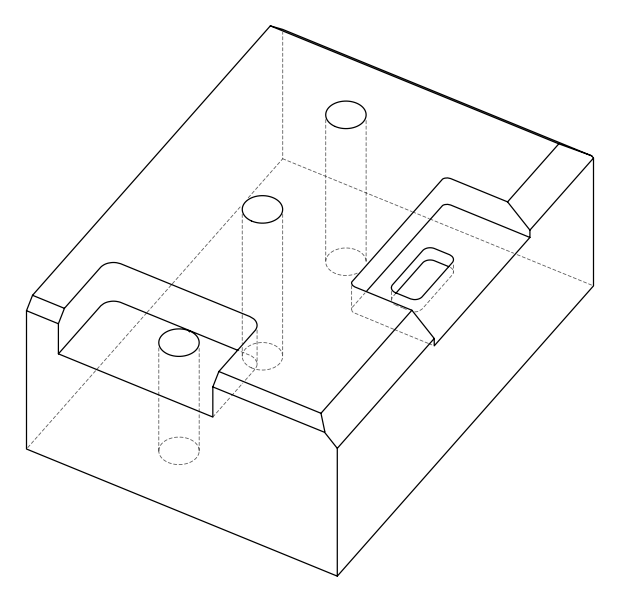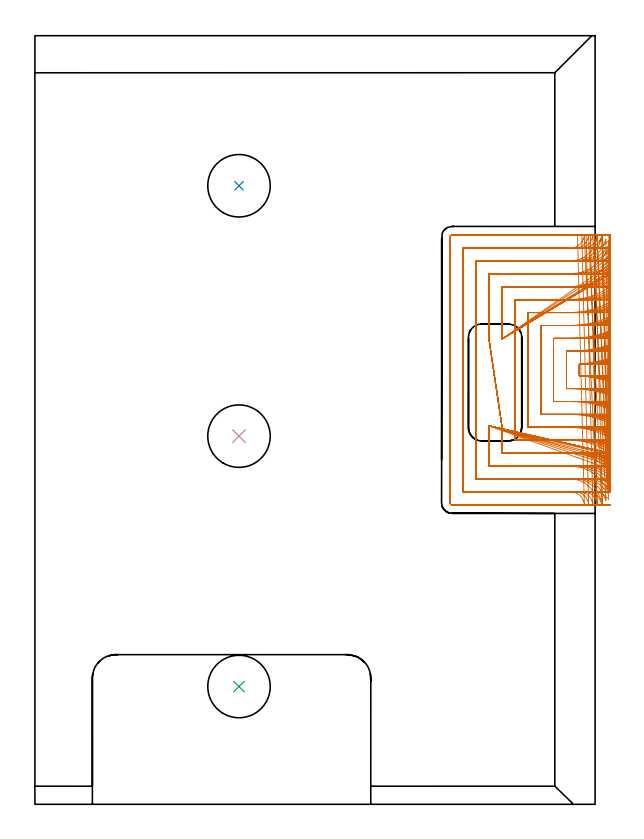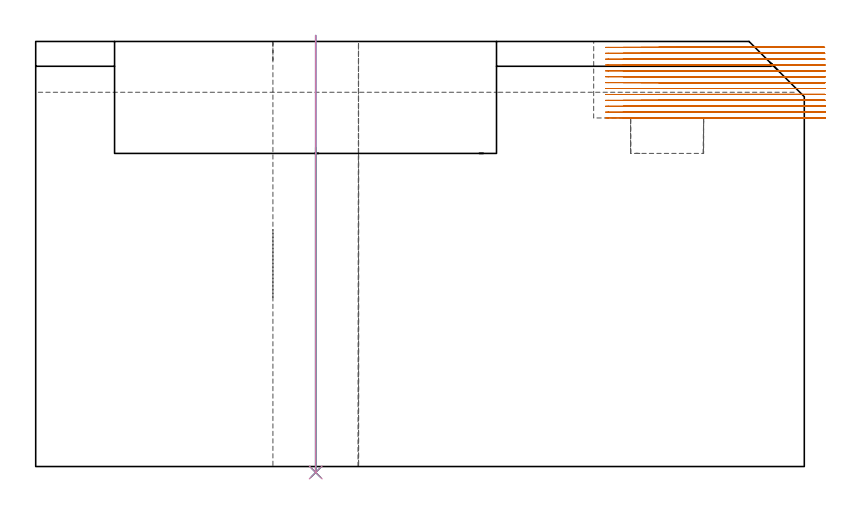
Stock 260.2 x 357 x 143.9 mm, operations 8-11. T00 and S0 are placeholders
(PLAN: 11 operations, 4 tool changes, 130.1 min)
(1 AREA_MILL | FG_CHAMFER_SURFACE | UGT0205_001 | 7.77 min | 24976 mm3)
(2 AREA_MILL_1 | FG_CHAMFER_SURFACE_1 | UGT0205_001 | 0.88 min | 1123 mm3)
(3 AREA_MILL_2 | FG_CHAMFER_SURFACE_2 | UGT0205_001 | 14.2 min | 38444 mm3)
(4 AREA_MILL_3 | FG_CHAMFER_SURFACE_3 | UGT0205_001 | 4.84 min | 14972 mm3)
(5 AREA_MILL_4 | FG_CHAMFER_SURFACE_4 | UGT0205_001 | 2.4 min | 3297 mm3)
(6 MILL_RECTANGULAR_POCKET | POCKET_RECTANGULAR_STRAIGHT | NXT0201_011 | Follow Part, ap 3, ae 75% | 5.85 min | 49604 mm3)
(7 MILL_SLOT | SLOT_PARTIAL_RECTANGULAR | UGT0201_094 | Follow Part, ap 5, ae 75% | 17.11 min | 338302 mm3)
(8 MILL_SLOT_1 | SLOT_PARTIAL_RECTANGULAR_1 | NXT0201_009 | Follow Part, ap 2, ae 75% | 75.38 min | 209314 mm3)
(9 INDEXABLE_INSERT_DRILL_THROUGH_HOLE_FROM_SOLID | STEP1HOLE | NXT0302_029 | 0.59 min | 94983 mm3)
(10 INDEXABLE_INSERT_DRILL_THROUGH_HOLE_FROM_SOLID_1 | STEP1HOLE_1 | NXT0302_029 | 0.45 min | 69992 mm3)
(11 INDEXABLE_INSERT_DRILL_THROUGH_HOLE_FROM_SOLID_2 | STEP1HOLE_2 | NXT0302_029 | 0.59 min | 94999 mm3)
(TOOL UGT0205_001 | Chamfer Mill 20 x 3 x 45 deg. | D20 FL50 Z2)
(TOOL NXT0201_011 | ENDMILL 12mm [2P460-1200-NA 1630] | D12 FL38 Z6)
(TOOL UGT0201_094 | End mill 20 mm | D20 FL38 Z4)
(TOOL NXT0201_009 | ENDMILL 8mm [2P460-0800-NA 1630] | D8 FL26 Z6)
(TOOL NXT0302_029 | Index. Insert Drill 29mm [880-D2900L32-05] | D29 PA176 FL145 Z2)
(OP 8 MILL_SLOT_1)
G17 G21 G94 G90
T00 M6
G54
G17 G0 G90 X267.102 Y207.111 S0 M3
G43 Z153.9 H1
Z141.908
G94 G1 X264.2 Y206.352 F250.
G2 X252.9 Y204.526 R60. F500.
G1 Y198.975
G2 X264.2 Y197.149 R60.
G1 X267.102 Y196.39 F250.
X267.079 Y213.421
X264.2 Y212.577
G2 X249.021 Y210.4 R54. F500.
G1 X246.9
Y193.1
X249.023
G2 X264.2 Y190.923 R54.
G1 X267.079 Y190.08 F250.
X267.046 Y219.812
X264.2 Y218.863
G2 X249.021 Y216.4 R48. F500.
G1 X240.9
Y187.1
X249.023
G2 X264.2 Y184.637 R48.
G1 X267.046 Y183.689 F250.
X266.997 Y226.323
X264.2 Y225.239
G2 X249.021 Y222.4 R42. F500.
G1 X234.9
Y181.1
X249.023
G2 X264.2 Y178.262 R42.
G1 X266.997 Y177.178 F250.
X266.92 Y233.022
X264.2 Y231.757
G2 X249.021 Y228.4 R36. F500.
G1 X228.9
Y175.1
X249.023
G2 X264.2 Y171.744 R36.
G1 X266.92 Y170.48 F250.
X266.788 Y240.041
X264.2 Y238.524
G2 X249.021 Y234.4 R30. F500.
G1 X222.9
Y169.1
X249.023
G2 X264.2 Y164.978 R30.
G1 X266.788 Y163.46 F250.
X266.524 Y247.707
X264.2 Y245.81
G2 X249.021 Y240.4 R24. F500.
G1 X216.9
Y219.1
Y216.1 F250.
G0 Z153.9
X265.812 Y257.256
Z141.908
G1 X264.2 Y254.726
G2 X249.021 Y246.4 R18. F500.
G1 X210.9
Y219.1
Y216.1 F250.
X216.9 Y175.8 F500.
Y172.8 F250.
Y163.1 F500.
X249.023
G2 X264.2 Y157.692 R24.
G1 X266.524 Y155.795 F250.
X210.9 Y175.8 F500.
Y172.8 F250.
Y157.1 F500.
X249.023
G2 X264.2 Y148.778 R18.
G1 X265.813 Y146.248 F250.
X261.101 Y263.826 F500.
X260.844 Y262.348 F250.
G2 X249.021 Y252.4 R12. F500.
G1 X204.9
Y151.1
X249.023
G2 X260.846 Y141.152 R12.
G1 X261.103 Y139.674 F250.
X255.178 Y263.814 F500.
X254.678 Y262.4 F250.
G2 X249.021 Y258.4 R6. F500.
G1 X198.9
Y145.1
X249.023
G2 X254.68 Y141.1 R6.
G1 X255.18 Y139.686 F250.
X252.021 Y264.4 F500.
X249.021 F250.
X193.8 F500.
G3 X192.9 Y263.5 R0.9
G1 Y140.
G3 X193.8 Y139.1 R0.9
G1 X249.023
X252.023 F250.
G0 Z153.9
X267.127 Y206.526
Z139.915
G1 X264.2 Y205.867
G2 X252.9 Y204.43 R60. F500.
G1 Y199.07
G2 X264.2 Y197.634 R60.
G1 X267.127 Y196.974 F250.
X267.109 Y212.767
X264.2 Y212.035
G2 X251.014 Y210.4 R54. F500.
G1 X246.9
Y193.1
X251.016
G2 X264.2 Y191.466 R54.
G1 X267.109 Y190.733 F250.
X267.085 Y219.071
X264.2 Y218.247
G2 X251.014 Y216.4 R48. F500.
G1 X240.9
Y187.1
X251.016
G2 X264.2 Y185.254 R48.
G1 X267.085 Y184.43 F250.
X267.048 Y225.466
X264.2 Y224.524
G2 X251.014 Y222.4 R42. F500.
G1 X234.9
Y181.1
X251.016
G2 X264.2 Y178.977 R42.
G1 X267.048 Y178.035 F250.
X266.991 Y232.001
X264.2 Y230.902
G2 X251.014 Y228.4 R36. F500.
G1 X228.9
Y175.1
X251.016
G2 X264.2 Y172.599 R36.
G1 X266.992 Y171.5 F250.
X266.895 Y238.772
X264.2 Y237.453
G2 X251.014 Y234.4 R30. F500.
G1 X222.9
Y169.1
X251.016
G2 X264.2 Y166.048 R30.
G1 X266.895 Y164.729 F250.
X266.707 Y245.995
X264.2 Y244.347
G2 X251.014 Y240.4 R24. F500.
G1 X216.9
Y219.1
Y216.1 F250.
G0 Z153.9
X266.242 Y254.345
Z139.915
G1 X264.2 Y252.148
G2 X251.014 Y246.4 R18. F500.
G1 X210.9
Y219.1
Y216.1 F250.
X216.9 Y175.8 F500.
Y172.8 F250.
Y163.1 F500.
X251.016
G2 X264.2 Y159.155 R24.
G1 X266.707 Y157.507 F250.
X210.9 Y175.8 F500.
Y172.8 F250.
Y157.1 F500.
X251.016
G2 X264.2 Y151.355 R18.
G1 X266.242 Y149.158 F250.
X263.383 Y264.461 F500.
X262.67 Y261.547 F250.
G2 X251.014 Y252.4 R12. F500.
G1 X204.9
Y151.1
X251.016
G2 X262.672 Y141.955 R12.
G1 X263.385 Y139.041 F250.
X257.171 Y263.814 F500.
X256.671 Y262.4 F250.
G2 X251.014 Y258.4 R6. F500.
G1 X198.9
Y145.1
X251.016
G2 X256.673 Y141.1 R6.
G1 X257.173 Y139.686 F250.
X254.014 Y264.4 F500.
X251.014 F250.
X193.8 F500.
G3 X192.9 Y263.5 R0.9
G1 Y140.
G3 X193.8 Y139.1 R0.9
G1 X251.016
X254.016 F250.
G0 Z153.9
X267.147 Y206.013
Z137.923
G1 X264.2 Y205.453
G2 X252.9 Y204.4 R60. F500.
G1 Y199.1
G2 X264.2 Y198.047 R60.
G1 X267.147 Y197.488 F250.
X267.135 Y212.195
X264.2 Y211.573
G2 X253.007 Y210.4 R54. F500.
G1 X246.9
Y193.1
X253.009
G2 X264.2 Y191.928 R54.
G1 X267.135 Y191.306 F250.
X267.117 Y218.423
X264.2 Y217.723
G2 X253.007 Y216.4 R48. F500.
G1 X240.9
Y187.1
X253.009
G2 X264.2 Y185.777 R48.
G1 X267.117 Y185.078 F250.
X267.091 Y224.719
X264.2 Y223.919
G2 X253.007 Y222.4 R42. F500.
G1 X234.9
Y181.1
X253.009
G2 X264.2 Y179.582 R42.
G1 X267.092 Y178.782 F250.
X267.051 Y231.117
X264.2 Y230.184
G2 X253.007 Y228.4 R36. F500.
G1 X228.9
Y175.1
X253.009
G2 X264.2 Y173.317 R36.
G1 X267.051 Y172.384 F250.
X266.983 Y237.686
X264.2 Y236.566
G2 X253.007 Y234.4 R30. F500.
G1 X222.9
Y169.1
X253.009
G2 X264.2 Y166.935 R30.
G1 X266.983 Y165.816 F250.
X266.854 Y244.569
X264.2 Y243.17
G2 X253.007 Y240.4 R24. F500.
G1 X216.9
Y219.1
Y216.1 F250.
G0 Z153.9
X266.549 Y252.169
Z137.923
G1 X264.2 Y250.304
G2 X253.007 Y246.4 R18. F500.
G1 X210.9
Y219.1
Y216.1 F250.
X216.9 Y175.8 F500.
Y172.8 F250.
Y163.1 F500.
X253.009
G2 X264.2 Y160.331 R24.
G1 X266.854 Y158.933 F250.
X210.9 Y175.8 F500.
Y172.8 F250.
Y157.1 F500.
X253.009
G2 X264.2 Y153.199 R18.
G1 X266.55 Y151.334 F250.
X265.207 Y262.366
X264.011 Y259.615
G2 X253.007 Y252.4 R12. F500.
G1 X204.9
Y151.1
X253.009
G2 X264.012 Y143.889 R12.
G1 X265.21 Y141.138 F250.
X259.163 Y263.814 F500.
X258.663 Y262.4 F250.
G2 X253.007 Y258.4 R6. F500.
G1 X198.9
Y145.1
X253.009
G2 X258.666 Y141.1 R6.
G1 X259.166 Y139.685 F250.
X256.007 Y264.4 F500.
X253.007 F250.
X193.8 F500.
G3 X192.9 Y263.5 R0.9
G1 Y140.
G3 X193.8 Y139.1 R0.9
G1 X253.009
X256.009 F250.
G0 Z153.9
X267.165 Y205.57
Z135.931
G1 X264.2 Y205.11
G2 X255. Y204.4 R60. F500.
G1 X252.9
Y199.1
X255.002
G2 X264.2 Y198.391 R60.
G1 X267.165 Y197.931 F250.
X267.156 Y211.701
X264.2 Y211.189
G2 X255. Y210.4 R54. F500.
G1 X246.9
Y193.1
X255.002
G2 X264.2 Y192.311 R54.
G1 X267.156 Y191.8 F250.
X267.144 Y217.865
X264.2 Y217.29
G2 X255. Y216.4 R48. F500.
G1 X240.9
Y187.1
X255.002
G2 X264.2 Y186.21 R48.
G1 X267.144 Y185.636 F250.
X267.127 Y224.077
X264.2 Y223.42
G2 X255. Y222.4 R42. F500.
G1 X234.9
Y181.1
X255.002
G2 X264.2 Y180.08 R42.
G1 X267.127 Y179.423 F250.
X267.1 Y230.362
X264.2 Y229.595
G2 X255. Y228.4 R36. F500.
G1 X228.9
Y175.1
X255.002
G2 X264.2 Y173.905 R36.
G1 X267.1 Y173.139 F250.
X267.055 Y236.765
X264.2 Y235.845
G2 X255. Y234.4 R30. F500.
G1 X222.9
Y169.1
X255.002
G2 X264.2 Y167.655 R30.
G1 X267.056 Y166.735 F250.
X266.971 Y243.383
X264.2 Y242.233
G2 X255. Y240.4 R24. F500.
G1 X216.9
Y219.1
Y216.1 F250.
X266.779 Y250.462 F500.
X264.2 Y248.929 F250.
G2 X255. Y246.4 R18. F500.
G1 X210.9
Y219.1
Y216.1 F250.
X216.9 Y175.8 F500.
Y172.8 F250.
Y163.1 F500.
X255.002
G2 X264.2 Y161.268 R24.
G1 X266.971 Y160.118 F250.
X210.9 Y175.8 F500.
Y172.8 F250.
Y157.1 F500.
X255.002
G2 X264.2 Y154.572 R18.
G1 X266.779 Y153.04 F250.
X266.126 Y258.995
X264.2 Y256.695
G2 X255. Y252.4 R12. F500.
G1 X204.9
Y151.1
X255.002
G2 X264.2 Y146.807 R12.
G1 X266.127 Y144.508 F250.
X261.154 Y263.787 F500.
X260.648 Y262.375 F250.
G2 X255. Y258.4 R6. F500.
G1 X198.9
Y145.1
X255.002
G2 X260.65 Y141.125 R6.
G1 X261.156 Y139.713 F250.
X258. Y264.4 F500.
X255. F250.
X193.8 F500.
G3 X192.9 Y263.5 R0.9
G1 Y140.
G3 X193.8 Y139.1 R0.9
G1 X255.002
X258.002 F250.
G0 Z153.9
X267.178 Y205.194
Z133.938
G1 X264.2 Y204.834
G2 X256.997 Y204.4 R60. F500.
G1 X252.9
Y199.1
X256.998
G2 X264.2 Y198.666 R60.
G1 X267.178 Y198.306 F250.
X267.173 Y211.283
X264.2 Y210.883
G2 X256.997 Y210.4 R54. F500.
G1 X246.9
Y193.1
X256.998
G2 X264.2 Y192.618 R54.
G1 X267.173 Y192.217 F250.
X267.166 Y217.394
X264.2 Y216.943
G2 X256.997 Y216.4 R48. F500.
G1 X240.9
Y187.1
X256.998
G2 X264.2 Y186.557 R48.
G1 X267.166 Y186.106 F250.
X267.156 Y223.537
X264.2 Y223.022
G2 X256.997 Y222.4 R42. F500.
G1 X234.9
Y181.1
X256.998
G2 X264.2 Y180.478 R42.
G1 X267.156 Y179.963 F250.
X267.139 Y229.728
X264.2 Y229.128
G2 X256.997 Y228.4 R36. F500.
G1 X228.9
Y175.1
X256.998
G2 X264.2 Y174.372 R36.
G1 X267.139 Y173.772 F250.
X267.112 Y235.998
X264.2 Y235.277
G2 X256.997 Y234.4 R30. F500.
G1 X222.9
Y169.1
X256.998
G2 X264.2 Y168.223 R30.
G1 X267.112 Y167.502 F250.
X267.062 Y242.407
X264.2 Y241.506
G2 X256.997 Y240.4 R24. F500.
G1 X216.9
Y219.1
Y216.1 F250.
X266.949 Y249.104 F500.
X264.2 Y247.904 F250.
G2 X256.997 Y246.4 R18. F500.
G1 X210.9
Y219.1
Y216.1 F250.
X216.9 Y175.8 F500.
Y172.8 F250.
Y163.1 F500.
X256.998
G2 X264.2 Y161.994 R24.
G1 X267.062 Y161.094 F250.
X210.9 Y175.8 F500.
Y172.8 F250.
Y157.1 F500.
X256.998
G2 X264.2 Y155.596 R18.
G1 X266.949 Y154.396 F250.
X266.599 Y256.603
X264.2 Y254.802
G2 X256.997 Y252.4 R12. F500.
G1 X204.9
Y151.1
X256.998
G2 X264.2 Y148.698 R12.
G1 X266.6 Y146.898 F250.
X263.704 Y264.524 F500.
X262.413 Y261.816 F250.
G2 X256.997 Y258.4 R6. F500.
G1 X198.9
Y145.1
X256.998
G2 X262.407 Y141.696 R6.
G1 X263.705 Y138.991 F250.
X259.997 Y264.4 F500.
X256.997 F250.
X193.8 F500.
G3 X192.9 Y263.5 R0.9
G1 Y140.
G3 X193.8 Y139.1 R0.9
G1 X256.998
X259.998 F250.
G0 Z153.9
X267.194 Y204.718
Z131.946
G1 X264.2 Y204.524
G2 X260.337 Y204.4 R60. F500.
G1 X252.9
Y199.1
X260.321
G2 X264.2 Y198.975 R60.
G1 X267.194 Y198.781 F250.
X267.192 Y210.753
X264.2 Y210.538
G2 X260.337 Y210.4 R54. F500.
G1 X246.9
Y193.1
X260.321
G2 X264.2 Y192.961 R54.
G1 X267.192 Y192.745 F250.
X267.19 Y216.797
X264.2 Y216.556
G2 X260.337 Y216.4 R48. F500.
G1 X240.9
Y187.1
X260.321
G2 X264.2 Y186.943 R48.
G1 X267.19 Y186.701 F250.
X267.187 Y222.854
X264.2 Y222.578
G2 X260.337 Y222.4 R42. F500.
G1 X234.9
Y181.1
X260.321
G2 X264.2 Y180.921 R42.
G1 X267.187 Y180.643 F250.
X267.183 Y228.93
X264.2 Y228.608
G2 X260.337 Y228.4 R36. F500.
G1 X228.9
Y175.1
X260.321
G2 X264.2 Y174.89 R36.
G1 X267.183 Y174.567 F250.
X267.175 Y235.036
X264.2 Y234.65
G2 X260.337 Y234.4 R30. F500.
G1 X222.9
Y169.1
X260.321
G2 X264.2 Y168.848 R30.
G1 X267.175 Y168.46 F250.
X267.161 Y241.196
X264.2 Y240.713
G2 X260.337 Y240.4 R24. F500.
G1 X216.9
Y219.1
Y216.1 F250.
X267.13 Y247.463 F500.
X264.2 Y246.819 F250.
G2 X260.337 Y246.4 R18. F500.
G1 X210.9
Y219.1
Y216.1 F250.
X216.9 Y175.8 F500.
Y172.8 F250.
Y163.1 F500.
X260.321
G2 X264.2 Y162.785 R24.
G1 X267.161 Y162.3 F250.
X210.9 Y175.8 F500.
Y172.8 F250.
Y157.1 F500.
X260.321
G2 X264.2 Y156.677 R18.
G1 X267.13 Y156.031 F250.
X267.04 Y254.004
X264.2 Y253.039
G2 X260.337 Y252.4 R12. F500.
G1 X204.9
Y151.1
X260.321
G2 X264.2 Y150.456 R12.
G1 X267.039 Y149.486 F250.
X266.496 Y261.74
X264.2 Y259.809
G2 X260.337 Y258.4 R6. F500.
G1 X198.9
Y145.1
X260.321
G2 X264.2 Y143.678 R6.
G1 X266.489 Y141.739 F250.
X263.337 Y264.4 F500.
X260.337 F250.
X193.8 F500.
G3 X192.9 Y263.5 R0.9
G1 Y140.
G3 X193.8 Y139.1 R0.9
G1 X260.321
X263.321 F250.
G0 Z153.9
X267.2 Y204.432
Z129.954
G1 X264.2 Y204.403
G2 X263.613 Y204.4 R60. F500.
G1 X252.9
Y199.1
X263.611
G2 X264.2 Y199.097 R60.
G1 X267.2 Y199.068 F250.
Y210.436
X264.2 Y210.403
G2 X263.613 Y210.4 R54. F500.
G1 X246.9
Y193.1
X263.611
G2 X264.2 Y193.097 R54.
G1 X267.2 Y193.064 F250.
Y216.44
X264.2 Y216.404
G2 X263.613 Y216.4 R48. F500.
G1 X240.9
Y187.1
X263.611
G2 X264.2 Y187.096 R48.
G1 X267.2 Y187.06 F250.
Y222.446
X264.2 Y222.404
G2 X263.613 Y222.4 R42. F500.
G1 X234.9
Y181.1
X263.611
G2 X264.2 Y181.096 R42.
G1 X267.2 Y181.054 F250.
Y228.454
X264.2 Y228.405
G2 X263.613 Y228.4 R36. F500.
G1 X228.9
Y175.1
X263.611
G2 X264.2 Y175.095 R36.
G1 X267.2 Y175.046 F250.
X267.199 Y234.464
X264.2 Y234.406
G2 X263.613 Y234.4 R30. F500.
G1 X222.9
Y169.1
X263.611
G2 X264.2 Y169.094 R30.
G1 X267.199 Y169.035 F250.
Y240.48
X264.2 Y240.407
G2 X263.613 Y240.4 R24. F500.
G1 X216.9
Y219.1
Y216.1 F250.
X267.198 Y246.507 F500.
X264.2 Y246.41 F250.
G2 X263.613 Y246.4 R18. F500.
G1 X210.9
Y219.1
Y216.1 F250.
X216.9 Y175.8 F500.
Y172.8 F250.
Y163.1 F500.
X263.611
G2 X264.2 Y163.093 R24.
G1 X267.199 Y163.019 F250.
X210.9 Y175.8 F500.
Y172.8 F250.
Y157.1 F500.
X263.611
G2 X264.2 Y157.09 R18.
G1 X267.198 Y156.992 F250.
X267.196 Y252.561
X264.2 Y252.414
G2 X263.613 Y252.4 R12. F500.
G1 X204.9
Y151.1
X263.611
G2 X264.2 Y151.086 R12.
G1 X267.196 Y150.938 F250.
X267.186 Y258.722
X264.2 Y258.429
G2 X263.613 Y258.4 R6. F500.
G1 X198.9
Y145.1
X263.611
G2 X264.2 Y145.071 R6.
G1 X267.185 Y144.777 F250.
X266.613 Y264.4
X263.613
X193.8 F500.
G3 X192.9 Y263.5 R0.9
G1 Y140.
G3 X193.8 Y139.1 R0.9
G1 X263.611
X266.611 F250.
G0 X267.2 Y204.4 Z127.962
G1 X264.2
X252.9 F500.
Y199.1
X264.2
X267.2 F250.
Y210.4
X264.2
X246.9 F500.
Y193.1
X264.2
X267.2 F250.
Y216.4
X264.2
X240.9 F500.
Y187.1
X264.2
X267.2 F250.
Y222.4
X264.2
X234.9 F500.
Y181.1
X264.2
X267.2 F250.
Y228.4
X264.2
X228.9 F500.
Y175.1
X264.2
X267.2 F250.
Y234.4
X264.2
X222.9 F500.
Y169.1
X264.2
X267.2 F250.
Y240.4
X264.2
X216.9 F500.
Y219.1
Y216.1 F250.
X267.2 Y246.4 F500.
X264.2 F250.
X210.9 F500.
Y219.1
Y216.1 F250.
X216.9 Y175.8 F500.
Y172.8 F250.
Y163.1 F500.
X264.2
X267.2 F250.
X210.9 Y175.8 F500.
Y172.8 F250.
Y157.1 F500.
X264.2
X267.2 F250.
Y252.4
X264.2
X204.9 F500.
Y151.1
X264.2
X267.2 F250.
Y258.4
X264.2
X198.9 F500.
Y145.1
X264.2
X267.2 F250.
Y264.4
X264.2
X193.8 F500.
G3 X192.9 Y263.5 R0.9
G1 Y140.
G3 X193.8 Y139.1 R0.9
G1 X264.2
X267.2 F250.
G0 Y204.4 Z125.969
G1 X264.2
X252.9 F500.
Y199.1
X264.2
X267.2 F250.
Y210.4
X264.2
X246.9 F500.
Y193.1
X264.2
X267.2 F250.
Y216.4
X264.2
X240.9 F500.
Y187.1
X264.2
X267.2 F250.
Y222.4
X264.2
X234.9 F500.
Y181.1
X264.2
X267.2 F250.
Y228.4
X264.2
X228.9 F500.
Y175.1
X264.2
X267.2 F250.
Y234.4
X264.2
X222.9 F500.
Y169.1
X264.2
X267.2 F250.
Y240.4
X264.2
X216.9 F500.
Y219.1
Y216.1 F250.
X267.2 Y246.4 F500.
X264.2 F250.
X210.9 F500.
Y219.1
Y216.1 F250.
X216.9 Y175.8 F500.
Y172.8 F250.
Y163.1 F500.
X264.2
X267.2 F250.
X210.9 Y175.8 F500.
Y172.8 F250.
Y157.1 F500.
X264.2
X267.2 F250.
Y252.4
X264.2
X204.9 F500.
Y151.1
X264.2
X267.2 F250.
Y258.4
X264.2
X198.9 F500.
Y145.1
X264.2
X267.2 F250.
Y264.4
X264.2
X193.8 F500.
G3 X192.9 Y263.5 R0.9
G1 Y140.
G3 X193.8 Y139.1 R0.9
G1 X264.2
X267.2 F250.
G0 Y204.4 Z123.977
G1 X264.2
X252.9 F500.
Y199.1
X264.2
X267.2 F250.
Y210.4
X264.2
X246.9 F500.
Y193.1
X264.2
X267.2 F250.
Y216.4
X264.2
X240.9 F500.
Y187.1
X264.2
X267.2 F250.
Y222.4
X264.2
X234.9 F500.
Y181.1
X264.2
X267.2 F250.
Y228.4
X264.2
X228.9 F500.
Y175.1
X264.2
X267.2 F250.
Y234.4
X264.2
X222.9 F500.
Y169.1
X264.2
X267.2 F250.
Y240.4
X264.2
X216.9 F500.
Y219.1
Y216.1 F250.
X267.2 Y246.4 F500.
X264.2 F250.
X210.9 F500.
Y219.1
Y216.1 F250.
X216.9 Y175.8 F500.
Y172.8 F250.
Y163.1 F500.
X264.2
X267.2 F250.
X210.9 Y175.8 F500.
Y172.8 F250.
Y157.1 F500.
X264.2
X267.2 F250.
Y252.4
X264.2
X204.9 F500.
Y151.1
X264.2
X267.2 F250.
Y258.4
X264.2
X198.9 F500.
Y145.1
X264.2
X267.2 F250.
Y264.4
X264.2
X193.8 F500.
G3 X192.9 Y263.5 R0.9
G1 Y140.
G3 X193.8 Y139.1 R0.9
G1 X264.2
X267.2 F250.
G0 Y204.4 Z121.985
G1 X264.2
X252.9 F500.
Y199.1
X264.2
X267.2 F250.
Y210.4
X264.2
X246.9 F500.
Y193.1
X264.2
X267.2 F250.
Y216.4
X264.2
X240.9 F500.
Y187.1
X264.2
X267.2 F250.
Y222.4
X264.2
X234.9 F500.
Y181.1
X264.2
X267.2 F250.
Y228.4
X264.2
X228.9 F500.
Y175.1
X264.2
X267.2 F250.
Y234.4
X264.2
X222.9 F500.
Y169.1
X264.2
X267.2 F250.
Y240.4
X264.2
X216.9 F500.
Y219.1
Y216.1 F250.
X267.2 Y246.4 F500.
X264.2 F250.
X210.9 F500.
Y219.1
Y216.1 F250.
X216.9 Y175.8 F500.
Y172.8 F250.
Y163.1 F500.
X264.2
X267.2 F250.
X210.9 Y175.8 F500.
Y172.8 F250.
Y157.1 F500.
X264.2
X267.2 F250.
Y252.4
X264.2
X204.9 F500.
Y151.1
X264.2
X267.2 F250.
Y258.4
X264.2
X198.9 F500.
Y145.1
X264.2
X267.2 F250.
Y264.4
X264.2
X193.8 F500.
G3 X192.9 Y263.5 R0.9
G1 Y140.
G3 X193.8 Y139.1 R0.9
G1 X264.2
X267.2 F250.
G0 Y204.4 Z119.992
G1 X264.2
X252.9 F500.
Y199.1
X264.2
X267.2 F250.
Y210.4
X264.2
X246.9 F500.
Y193.1
X264.2
X267.2 F250.
Y216.4
X264.2
X240.9 F500.
Y187.1
X264.2
X267.2 F250.
Y222.4
X264.2
X234.9 F500.
Y181.1
X264.2
X267.2 F250.
Y228.4
X264.2
X228.9 F500.
Y175.1
X264.2
X267.2 F250.
Y234.4
X264.2
X222.9 F500.
Y169.1
X264.2
X267.2 F250.
Y240.4
X264.2
X216.9 F500.
Y219.1
Y216.1 F250.
X267.2 Y246.4 F500.
X264.2 F250.
X210.9 F500.
Y219.1
Y216.1 F250.
X216.9 Y175.8 F500.
Y172.8 F250.
Y163.1 F500.
X264.2
X267.2 F250.
X210.9 Y175.8 F500.
Y172.8 F250.
Y157.1 F500.
X264.2
X267.2 F250.
Y252.4
X264.2
X204.9 F500.
Y151.1
X264.2
X267.2 F250.
Y258.4
X264.2
X198.9 F500.
Y145.1
X264.2
X267.2 F250.
Y264.4
X264.2
X193.8 F500.
G3 X192.9 Y263.5 R0.9
G1 Y140.
G3 X193.8 Y139.1 R0.9
G1 X264.2
X267.2 F250.
G0 Y204.4 Z118.
G1 X264.2
X252.9 F500.
Y199.1
X264.2
X267.2 F250.
Y210.4
X264.2
X246.9 F500.
Y193.1
X264.2
X267.2 F250.
Y216.4
X264.2
X240.9 F500.
Y187.1
X264.2
X267.2 F250.
Y222.4
X264.2
X234.9 F500.
Y181.1
X264.2
X267.2 F250.
Y228.4
X264.2
X228.9 F500.
Y175.1
X264.2
X267.2 F250.
Y234.4
X264.2
X222.9 F500.
Y169.1
X264.2
X267.2 F250.
Y240.4
X264.2
X216.9 F500.
Y219.1
Y216.1 F250.
X267.2 Y246.4 F500.
X264.2 F250.
X210.9 F500.
Y219.1
Y216.1 F250.
X216.9 Y175.8 F500.
Y172.8 F250.
Y163.1 F500.
X264.2
X267.2 F250.
X210.9 Y175.8 F500.
Y172.8 F250.
Y157.1 F500.
X264.2
X267.2 F250.
Y252.4
X264.2
X204.9 F500.
Y151.1
X264.2
X267.2 F250.
Y258.4
X264.2
X198.9 F500.
Y145.1
X264.2
X267.2 F250.
Y264.4
X264.2
X193.8 F500.
G3 X192.9 Y263.5 R0.9
G1 Y140.
G3 X193.8 Y139.1 R0.9
G1 X264.2
X267.2 F250.
G0 Z153.9
M5
M2
(OP 9 INDEXABLE_INSERT_DRILL_THROUGH_HOLE_FROM_SOLID)
G17 G21 G94 G90
T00 M6
G54
G17 G0 G90 X94.8 Y287.3 S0 M3
G43 Z153.9 H1
G94 G81 G98 Z-2.006 F250. R145.9
G80
M5
M2
(OP 10 INDEXABLE_INSERT_DRILL_THROUGH_HOLE_FROM_SOLID_1)
G17 G21 G94 G90
T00 M6
G54
G17 G0 G90 X94.8 Y54.7 S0 M3
G43 Z153.9 H1
G94 G81 G98 Z-2.006 F250. R108.
G80
M5
M2
(OP 11 INDEXABLE_INSERT_DRILL_THROUGH_HOLE_FROM_SOLID_2)
G17 G21 G94 G90
T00 M6
G54
G17 G0 G90 X94.8 Y171. S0 M3
G43 Z153.9 H1
G94 G81 G98 Z-2.006 F250. R145.9
G80
M5
M2
